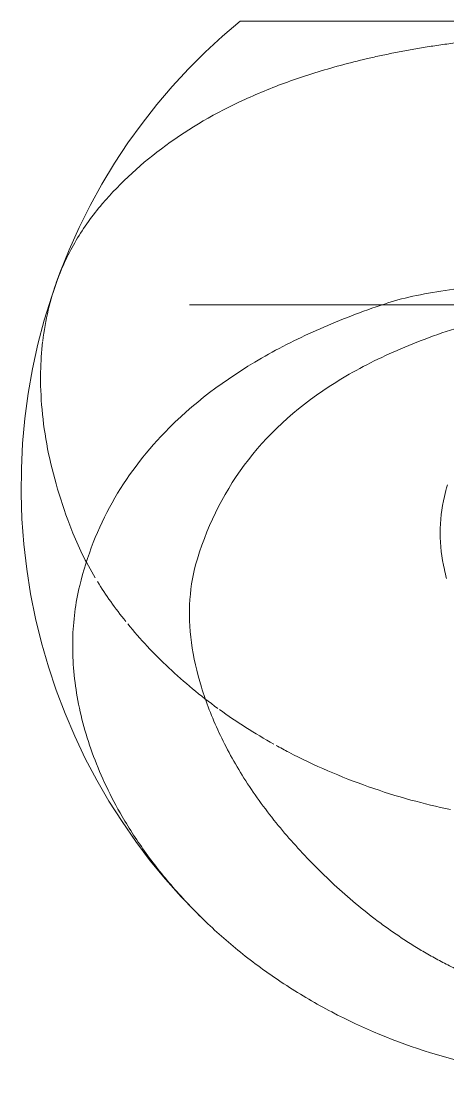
# Model space of a CAD drawing. Header units: millimetres. Extents: x -4000 to 187956, y -58990 to 162485.
# Drawn here: x 158588.2 to 158713.2, y 1588.5 to 1898.5 of the extents above; entities that cross this region are included whole.
import ezdxf

# ---------------------------------------------------------------- set-up
doc = ezdxf.new("R2010")
doc.units = ezdxf.units.MM
doc.layers.add('P-SANR-FIXT', color=6, linetype='Continuous', lineweight=9)

# ---------------------------------------------------------------- blocks, each defined once
blk = doc.blocks.new('C307 - C307-V895-FFS - TANG 1')
at = {"layer": 'P-SANR-FIXT', "color": 253}
for p, q in [((76.71, 83.09), (42.56, 83.09)), ((119.28, 83.09), (77.2, 83.09)), ((96.2, 83.09), (90.1, 83.09)), ((121.6, 83.09), (96.2, 83.09))]:
    blk.add_line(p, q, dxfattribs=at)
at = {"layer": 'P-SANR-FIXT', "color": 254}
for p, q in [((73.05, 83.09), (45.61, 83.09)), ((90.1, 83.09), (73.05, 83.09))]:
    blk.add_line(p, q, dxfattribs=at)
at = {"layer": 'P-SANR-FIXT', "color": 250, "flags": 128}
for points in [[(106.75, 0), (111.96, 4.44), (117.02, 9.11), (121.91, 14), (126.63, 19.11), (131.17, 24.44), (135.51, 29.97), (139.64, 35.7), (143.56, 41.62), (147.25, 47.73), (150.7, 54.01), (153.91, 60.45), (156.87, 67.05), (159.56, 73.78), (161.98, 80.64), (164.13, 87.62), (165.99, 94.7), (167.56, 101.87), (168.83, 109.11), (169.81, 116.41), (170.49, 123.75), (170.86, 131.12), (170.92, 138.5), (170.69, 145.88), (170.14, 153.23), (169.3, 160.55), (168.15, 167.82), (166.71, 175.02), (164.97, 182.14), (162.95, 189.17), (160.65, 196.08), (158.07, 202.87), (155.23, 209.53), (152.13, 216.04), (148.78, 222.39), (145.19, 228.58), (141.37, 234.58), (137.33, 240.4), (133.08, 246.02), (128.63, 251.43), (123.99, 256.64), (119.17, 261.63), (116.29, 264.42)], [(106.75, 0), (111.96, 4.44), (117.02, 9.11), (121.91, 14), (126.63, 19.11), (131.17, 24.44), (135.51, 29.97), (139.64, 35.7), (143.56, 41.62), (147.25, 47.73), (150.7, 54.01), (153.91, 60.45), (156.87, 67.05), (159.56, 73.78), (160.63, 76.71)]]:
    blk.add_lwpolyline(points, dxfattribs=at)
at = {"layer": 'P-SANR-FIXT', "color": 254}
for start, end in [(12.8571, 16.0236), (347.1429, 12.8571), (342.9374, 347.1429)]:
    blk.add_arc((0, 150), 48.14, start, end, dxfattribs=at)
at = {"layer": 'P-SANR-FIXT', "color": 250}
for points in [[(0, 309.96), (5.81, 309.96), (17.34, 309.39), (34.46, 306.83), (45.5, 304.02), (50.95, 302.34)], [(121.01, 182.09), (120.44, 186.39), (118.49, 195.12), (113.31, 208.47), (106, 221.88), (99.68, 230.6), (96.2, 234.93)], [(119.28, 157.53), (120.47, 161.4), (121.19, 165.38), (121.47, 169.48)], [(105.94, 0), (106.68, 0), (106.91, 0), (106.64, 0)], [(105.94, 0), (106.68, 0), (106.91, 0), (106.64, 0)]]:
    blk.add_open_spline(points, degree=3, dxfattribs=at)
for points, knots in [([(50.95, 302.34), (61.19, 299.14), (75.65, 293.16), (91.12, 284.07), (99.35, 278.47), (105.29, 274.01), (110.93, 269.35), (118, 262.96), (126.12, 254.5), (134.5, 243.97), (142.95, 230.92), (150.27, 215.45), (155.07, 197.95), (156.36, 181.06), (155.01, 170.51), (153.77, 165.4)], [-1, -1, -1, -1, -0.861111, -0.791667, -0.756944, -0.722222, -0.6875, -0.652778, -0.583333, -0.513889, -0.444444, -0.333333, -0.222222, -0.111111, 0, 0, 0, 0]), ([(96.2, 234.93), (92.96, 238.94), (85.96, 246.76), (76, 256.16), (68.32, 262.34), (63.73, 265.75), (60.17, 268.2), (56.51, 270.58), (52.74, 272.88), (48.87, 275.07), (44.89, 277.11), (40.79, 279.02), (36.59, 280.82), (32.28, 282.46), (27.89, 283.88), (23.41, 285.11), (17.29, 286.53), (9.53, 287.75), (0.02, 288.2), (-9.5, 287.76), (-17.27, 286.53), (-23.39, 285.11), (-27.89, 283.89), (-32.28, 282.46), (-36.58, 280.82), (-40.79, 279.02), (-44.89, 277.11), (-48.87, 275.07), (-52.74, 272.88), (-56.51, 270.58), (-60.78, 267.81), (-65.48, 264.51), (-70.52, 260.58), (-75.36, 256.56), (-79.96, 252.4), (-84.33, 248.13), (-89.91, 242.38), (-93.77, 237.94), (-96.2, 234.93)], [0, 0, 0, 0, 0.076923, 0.153846, 0.192308, 0.211538, 0.230769, 0.25, 0.269231, 0.288462, 0.307692, 0.326923, 0.346154, 0.365385, 0.384615, 0.403846, 0.423077, 0.461538, 0.5, 0.538462, 0.576923, 0.596154, 0.615385, 0.634615, 0.653846, 0.673077, 0.692308, 0.711538, 0.730769, 0.75, 0.769231, 0.798077, 0.826923, 0.855769, 0.884615, 0.913462, 0.942308, 1, 1, 1, 1]), ([(153.77, 165.4), (152.7, 161.05), (150.07, 152.66), (142.66, 137.08), (127.96, 117.62), (106.5, 101.36), (83.64, 89.89), (71.08, 85.09), (64.5, 82.9)], [-1, -1, -1, -1, -0.892857, -0.785714, -0.571429, -0.285714, -0.142857, 0, 0, 0, 0]), ([(42.56, 89.71), (49.43, 91.87), (62.35, 96.73), (84.84, 108.52), (106.16, 127.44), (115.97, 146.84), (119.28, 157.53)], [0, 0, 0, 0, 0.166667, 0.333333, 0.666667, 1, 1, 1, 1]), ([(164.6, 93.8), (163.85, 87.56), (161.4, 77.25), (155.14, 64.02), (150.05, 56.92), (147.16, 53.55)], [-0.4798588, -0.4798588, -0.4798588, -0.4798588, -0.2857143, -0.1428571, 0, 0, 0, 0]), ([(64.5, 82.9), (61.94, 82.05), (56.43, 80.55), (46.83, 78.83), (37.11, 77.74), (30.68, 77.31), (27.85, 77.17)], [-1, -1, -1, -1, -0.75, -0.5, -0.25, -0.0599705, -0.0599705, -0.0599705, -0.0599705]), ([(147.16, 53.55), (141.72, 47.21), (129.3, 35.81), (110.04, 24.61), (92.23, 17.39), (80.04, 13.58), (70.88, 11.27), (65.45, 10.06), (61.25, 9.2), (56.94, 8.4), (52.54, 7.63), (48.75, 7.05), (45.65, 6.61), (43.28, 6.3), (40.86, 6), (37.6, 5.62), (33.43, 5.17), (28.27, 4.69), (23.18, 4.33), (19.75, 4.15), (18.14, 4.07)], [-1, -1, -1, -1, -0.8, -0.6, -0.5, -0.4, -0.35, -0.325, -0.3, -0.275, -0.25, -0.225, -0.2125, -0.2, -0.1875, -0.175, -0.15, -0.125, -0.1, -0.07818, -0.07818, -0.07818, -0.07818]), ([(13.76, 0), (14.4, 0), (15.87, 0), (18.13, 0), (20.53, 0), (22.88, 0), (25.95, 0), (29.66, 0), (33.22, 0), (35.99, 0), (38.7, 0), (41.98, 0), (45.72, 0), (49.3, 0), (52.77, 0), (56.11, 0), (60.37, 0), (71.42, 0), (86.21, 0), (99.72, 0), (104.58, 0), (105.94, 0)], [-0.9346148, -0.9346148, -0.9346148, -0.9346148, -0.925, -0.9125, -0.9, -0.8875, -0.875, -0.85, -0.825, -0.8125, -0.8, -0.775, -0.75, -0.725, -0.7, -0.675, -0.65, -0.6, -0.4, -0.2, 0, 0, 0, 0]), ([(13.76, 0), (14.4, 0), (15.87, 0), (18.13, 0), (20.53, 0), (22.88, 0), (25.95, 0), (29.66, 0), (33.22, 0), (35.99, 0), (38.7, 0), (41.98, 0), (45.72, 0), (49.3, 0), (52.77, 0), (56.11, 0), (60.37, 0), (71.42, 0), (86.21, 0), (99.72, 0), (104.58, 0), (105.94, 0)], [-0.9346148, -0.9346148, -0.9346148, -0.9346148, -0.925, -0.9125, -0.9, -0.8875, -0.875, -0.85, -0.825, -0.8125, -0.8, -0.775, -0.75, -0.725, -0.7, -0.675, -0.65, -0.6, -0.4, -0.2, 0, 0, 0, 0])]:
    blk.add_open_spline(points, degree=3, knots=knots, dxfattribs=at)
at = {"layer": 'P-SANR-FIXT', "color": 253}
for points, knots in [([(45.17, 231.03), (49.06, 230.22), (57.18, 228.26), (73.34, 223.19), (86.43, 217.52), (95, 212.92), (96.23, 212.24)], [-0.8545041, -0.8545041, -0.8545041, -0.8545041, -0.7916667, -0.7222222, -0.5833333, -0.5597256, -0.5597256, -0.5597256, -0.5597256]), ([(156.09, 149.22), (159.29, 141.05), (163.99, 125.06), (165.64, 106.86), (164.96, 96.88), (164.63, 94)], [-1, -1, -1, -1, -0.7857143, -0.5714286, -0.4820038, -0.4820038, -0.4820038, -0.4820038])]:
    blk.add_open_spline(points, degree=3, knots=knots, dxfattribs=at)
for points in [[(96.88, 211.88), (102.48, 208.75), (107.8, 205.35), (112.81, 201.74)], [(113.28, 201.4), (118.43, 197.65), (128.03, 189.71), (136.09, 181.08), (139.7, 176.65)], [(121.47, 169.48), (121.74, 173.58), (121.58, 177.8), (121.01, 182.09)], [(140.29, 175.91), (143.37, 172.08), (146.14, 168.16), (148.57, 164.2)], [(149.24, 163.09), (151.98, 158.51), (154.26, 153.88), (156.09, 149.22)]]:
    blk.add_open_spline(points, degree=3, dxfattribs=at)
at = {"layer": 'P-SANR-FIXT', "color": 254}
blk.add_open_spline([(62.6, 0), (61.18, 0), (58.28, 0), (53.72, 0), (48.97, 0), (45.71, 0), (44.05, 0)], degree=3, dxfattribs=at)
blk.add_open_spline([(62.6, 0), (61.18, 0), (58.28, 0), (53.72, 0), (48.97, 0), (45.71, 0), (44.05, 0)], degree=3, dxfattribs=at)
for points, knots in [([(77.98, 0), (75.69, 0), (72.05, 0), (66.78, 0), (64.01, 0), (62.6, 0)], [-0.4444444, -0.4444444, -0.4444444, -0.4444444, -0.3888889, -0.3611111, -0.3333333, -0.3333333, -0.3333333, -0.3333333]), ([(77.98, 0), (75.69, 0), (72.05, 0), (66.78, 0), (64.01, 0), (62.6, 0)], [-0.4444444, -0.4444444, -0.4444444, -0.4444444, -0.3888889, -0.3611111, -0.3333333, -0.3333333, -0.3333333, -0.3333333]), ([(90.05, 0), (88.75, 0), (86.22, 0), (82.16, 0), (79.41, 0), (77.98, 0)], [-0.5555556, -0.5555556, -0.5555556, -0.5555556, -0.5138889, -0.4791667, -0.4444444, -0.4444444, -0.4444444, -0.4444444]), ([(90.05, 0), (88.75, 0), (86.22, 0), (82.16, 0), (79.41, 0), (77.98, 0)], [-0.5555556, -0.5555556, -0.5555556, -0.5555556, -0.5138889, -0.4791667, -0.4444444, -0.4444444, -0.4444444, -0.4444444]), ([(98.7, 0), (98.43, 0), (96.63, 0), (93.82, 0), (90.91, 0), (90.05, 0)], [-0.6653204, -0.6653204, -0.6653204, -0.6653204, -0.6527778, -0.5833333, -0.5555556, -0.5555556, -0.5555556, -0.5555556]), ([(98.7, 0), (98.43, 0), (96.63, 0), (93.82, 0), (90.91, 0), (90.05, 0)], [-0.6653204, -0.6653204, -0.6653204, -0.6653204, -0.6527778, -0.5833333, -0.5555556, -0.5555556, -0.5555556, -0.5555556]), ([(104.29, 0), (103.64, 0), (102.36, 0), (100.37, 0), (99.23, 0), (98.79, 0)], [-0.7777778, -0.7777778, -0.7777778, -0.7777778, -0.7222222, -0.6875, -0.6666667, -0.6666667, -0.6666667, -0.6666667]), ([(104.29, 0), (103.64, 0), (102.36, 0), (100.37, 0), (99.23, 0), (98.79, 0)], [-0.7777778, -0.7777778, -0.7777778, -0.7777778, -0.7222222, -0.6875, -0.6666667, -0.6666667, -0.6666667, -0.6666667]), ([(106.26, 0), (105.93, 0), (105.32, 0), (104.45, 0), (104.29, 0)], [-0.85570404, -0.85570404, -0.85570404, -0.85570404, -0.79166667, -0.77777778, -0.77777778, -0.77777778, -0.77777778]), ([(106.26, 0), (105.93, 0), (105.32, 0), (104.45, 0), (104.29, 0)], [-0.85570404, -0.85570404, -0.85570404, -0.85570404, -0.79166667, -0.77777778, -0.77777778, -0.77777778, -0.77777778])]:
    blk.add_open_spline(points, degree=3, knots=knots, dxfattribs=at)
blk = doc.blocks.new('C307 - C307-V948-FFS - TANG 1')
at = {"layer": 'P-SANR-FIXT', "color": 253}
for p, q in [((76.71, 83.09), (42.56, 83.09)), ((119.28, 83.09), (77.2, 83.09)), ((96.2, 83.09), (90.1, 83.09)), ((121.6, 83.09), (96.2, 83.09))]:
    blk.add_line(p, q, dxfattribs=at)
at = {"layer": 'P-SANR-FIXT', "color": 254}
for p, q in [((73.05, 83.09), (45.61, 83.09)), ((90.1, 83.09), (73.05, 83.09))]:
    blk.add_line(p, q, dxfattribs=at)
at = {"layer": 'P-SANR-FIXT', "color": 250, "flags": 128}
for points in [[(106.75, 0), (111.96, 4.44), (117.02, 9.11), (121.91, 14), (126.63, 19.11), (131.17, 24.44), (135.51, 29.97), (139.64, 35.7), (143.56, 41.62), (147.25, 47.73), (150.7, 54.01), (153.91, 60.45), (156.87, 67.05), (159.56, 73.78), (161.98, 80.64), (164.13, 87.62), (165.99, 94.7), (167.56, 101.87), (168.83, 109.11), (169.81, 116.41), (170.49, 123.75), (170.86, 131.12), (170.92, 138.5), (170.69, 145.88), (170.14, 153.23), (169.3, 160.55), (168.15, 167.82), (166.71, 175.02), (164.97, 182.14), (162.95, 189.17), (160.65, 196.08), (158.07, 202.87), (155.23, 209.53), (152.13, 216.04), (148.78, 222.39), (145.19, 228.58), (141.37, 234.58), (137.33, 240.4), (133.08, 246.02), (128.63, 251.43), (123.99, 256.64), (119.17, 261.63), (116.29, 264.42)], [(106.75, 0), (111.96, 4.44), (117.02, 9.11), (121.91, 14), (126.63, 19.11), (131.17, 24.44), (135.51, 29.97), (139.64, 35.7), (143.56, 41.62), (147.25, 47.73), (150.7, 54.01), (153.91, 60.45), (156.87, 67.05), (159.56, 73.78), (160.63, 76.71)]]:
    blk.add_lwpolyline(points, dxfattribs=at)
at = {"layer": 'P-SANR-FIXT', "color": 254}
for start, end in [(12.8571, 16.0236), (347.1429, 12.8571), (342.9374, 347.1429)]:
    blk.add_arc((0, 150), 48.14, start, end, dxfattribs=at)
at = {"layer": 'P-SANR-FIXT', "color": 250}
for points in [[(0, 309.96), (5.81, 309.96), (17.34, 309.39), (34.46, 306.83), (45.5, 304.02), (50.95, 302.34)], [(121.01, 182.09), (120.44, 186.39), (118.49, 195.12), (113.31, 208.47), (106, 221.88), (99.68, 230.6), (96.2, 234.93)], [(119.28, 157.53), (120.47, 161.4), (121.19, 165.38), (121.47, 169.48)], [(105.94, 0), (106.68, 0), (106.91, 0), (106.64, 0)], [(105.94, 0), (106.68, 0), (106.91, 0), (106.64, 0)]]:
    blk.add_open_spline(points, degree=3, dxfattribs=at)
for points, knots in [([(50.95, 302.34), (61.19, 299.14), (75.65, 293.16), (91.12, 284.07), (99.35, 278.47), (105.29, 274.01), (110.93, 269.35), (118, 262.96), (126.12, 254.5), (134.5, 243.97), (142.95, 230.92), (150.27, 215.45), (155.07, 197.95), (156.36, 181.06), (155.01, 170.51), (153.77, 165.4)], [-1, -1, -1, -1, -0.861111, -0.791667, -0.756944, -0.722222, -0.6875, -0.652778, -0.583333, -0.513889, -0.444444, -0.333333, -0.222222, -0.111111, 0, 0, 0, 0]), ([(96.2, 234.93), (92.96, 238.94), (85.96, 246.76), (76, 256.16), (68.32, 262.34), (63.73, 265.75), (60.17, 268.2), (56.51, 270.58), (52.74, 272.88), (48.87, 275.07), (44.89, 277.11), (40.79, 279.02), (36.59, 280.82), (32.28, 282.46), (27.89, 283.88), (23.41, 285.11), (17.29, 286.53), (9.53, 287.75), (0.02, 288.2), (-9.5, 287.76), (-17.27, 286.53), (-23.39, 285.11), (-27.89, 283.89), (-32.28, 282.46), (-36.58, 280.82), (-40.79, 279.02), (-44.89, 277.11), (-48.87, 275.07), (-52.74, 272.88), (-56.51, 270.58), (-60.78, 267.81), (-65.48, 264.51), (-70.52, 260.58), (-75.36, 256.56), (-79.96, 252.4), (-84.33, 248.13), (-89.91, 242.38), (-93.77, 237.94), (-96.2, 234.93)], [0, 0, 0, 0, 0.076923, 0.153846, 0.192308, 0.211538, 0.230769, 0.25, 0.269231, 0.288462, 0.307692, 0.326923, 0.346154, 0.365385, 0.384615, 0.403846, 0.423077, 0.461538, 0.5, 0.538462, 0.576923, 0.596154, 0.615385, 0.634615, 0.653846, 0.673077, 0.692308, 0.711538, 0.730769, 0.75, 0.769231, 0.798077, 0.826923, 0.855769, 0.884615, 0.913462, 0.942308, 1, 1, 1, 1]), ([(153.77, 165.4), (152.7, 161.05), (150.07, 152.66), (142.66, 137.08), (127.96, 117.62), (106.5, 101.36), (83.64, 89.89), (71.08, 85.09), (64.5, 82.9)], [-1, -1, -1, -1, -0.892857, -0.785714, -0.571429, -0.285714, -0.142857, 0, 0, 0, 0]), ([(42.56, 89.71), (49.43, 91.87), (62.35, 96.73), (84.84, 108.52), (106.16, 127.44), (115.97, 146.84), (119.28, 157.53)], [0, 0, 0, 0, 0.166667, 0.333333, 0.666667, 1, 1, 1, 1]), ([(164.6, 93.8), (163.85, 87.56), (161.4, 77.25), (155.14, 64.02), (150.05, 56.92), (147.16, 53.55)], [-0.4798588, -0.4798588, -0.4798588, -0.4798588, -0.2857143, -0.1428571, 0, 0, 0, 0]), ([(64.5, 82.9), (61.94, 82.05), (56.43, 80.55), (46.83, 78.83), (37.11, 77.74), (30.68, 77.31), (27.85, 77.17)], [-1, -1, -1, -1, -0.75, -0.5, -0.25, -0.0599705, -0.0599705, -0.0599705, -0.0599705]), ([(147.16, 53.55), (141.72, 47.21), (129.3, 35.81), (110.04, 24.61), (92.23, 17.39), (80.04, 13.58), (70.88, 11.27), (65.45, 10.06), (61.25, 9.2), (56.94, 8.4), (52.54, 7.63), (48.75, 7.05), (45.65, 6.61), (43.28, 6.3), (40.86, 6), (37.6, 5.62), (33.43, 5.17), (28.27, 4.69), (23.18, 4.33), (19.75, 4.15), (18.14, 4.07)], [-1, -1, -1, -1, -0.8, -0.6, -0.5, -0.4, -0.35, -0.325, -0.3, -0.275, -0.25, -0.225, -0.2125, -0.2, -0.1875, -0.175, -0.15, -0.125, -0.1, -0.07818, -0.07818, -0.07818, -0.07818]), ([(13.76, 0), (14.4, 0), (15.87, 0), (18.13, 0), (20.53, 0), (22.88, 0), (25.95, 0), (29.66, 0), (33.22, 0), (35.99, 0), (38.7, 0), (41.98, 0), (45.72, 0), (49.3, 0), (52.77, 0), (56.11, 0), (60.37, 0), (71.42, 0), (86.21, 0), (99.72, 0), (104.58, 0), (105.94, 0)], [-0.9346148, -0.9346148, -0.9346148, -0.9346148, -0.925, -0.9125, -0.9, -0.8875, -0.875, -0.85, -0.825, -0.8125, -0.8, -0.775, -0.75, -0.725, -0.7, -0.675, -0.65, -0.6, -0.4, -0.2, 0, 0, 0, 0]), ([(13.76, 0), (14.4, 0), (15.87, 0), (18.13, 0), (20.53, 0), (22.88, 0), (25.95, 0), (29.66, 0), (33.22, 0), (35.99, 0), (38.7, 0), (41.98, 0), (45.72, 0), (49.3, 0), (52.77, 0), (56.11, 0), (60.37, 0), (71.42, 0), (86.21, 0), (99.72, 0), (104.58, 0), (105.94, 0)], [-0.9346148, -0.9346148, -0.9346148, -0.9346148, -0.925, -0.9125, -0.9, -0.8875, -0.875, -0.85, -0.825, -0.8125, -0.8, -0.775, -0.75, -0.725, -0.7, -0.675, -0.65, -0.6, -0.4, -0.2, 0, 0, 0, 0])]:
    blk.add_open_spline(points, degree=3, knots=knots, dxfattribs=at)
at = {"layer": 'P-SANR-FIXT', "color": 253}
for points, knots in [([(45.17, 231.03), (49.06, 230.22), (57.18, 228.26), (73.34, 223.19), (86.43, 217.52), (95, 212.92), (96.23, 212.24)], [-0.8545041, -0.8545041, -0.8545041, -0.8545041, -0.7916667, -0.7222222, -0.5833333, -0.5597256, -0.5597256, -0.5597256, -0.5597256]), ([(156.09, 149.22), (159.29, 141.05), (163.99, 125.06), (165.64, 106.86), (164.96, 96.88), (164.63, 94)], [-1, -1, -1, -1, -0.7857143, -0.5714286, -0.4820038, -0.4820038, -0.4820038, -0.4820038])]:
    blk.add_open_spline(points, degree=3, knots=knots, dxfattribs=at)
for points in [[(96.88, 211.88), (102.48, 208.75), (107.8, 205.35), (112.81, 201.74)], [(113.28, 201.4), (118.43, 197.65), (128.03, 189.71), (136.09, 181.08), (139.7, 176.65)], [(121.47, 169.48), (121.74, 173.58), (121.58, 177.8), (121.01, 182.09)], [(140.29, 175.91), (143.37, 172.08), (146.14, 168.16), (148.57, 164.2)], [(149.24, 163.09), (151.98, 158.51), (154.26, 153.88), (156.09, 149.22)]]:
    blk.add_open_spline(points, degree=3, dxfattribs=at)
at = {"layer": 'P-SANR-FIXT', "color": 254}
blk.add_open_spline([(62.6, 0), (61.18, 0), (58.28, 0), (53.72, 0), (48.97, 0), (45.71, 0), (44.05, 0)], degree=3, dxfattribs=at)
blk.add_open_spline([(62.6, 0), (61.18, 0), (58.28, 0), (53.72, 0), (48.97, 0), (45.71, 0), (44.05, 0)], degree=3, dxfattribs=at)
for points, knots in [([(77.98, 0), (75.69, 0), (72.05, 0), (66.78, 0), (64.01, 0), (62.6, 0)], [-0.4444444, -0.4444444, -0.4444444, -0.4444444, -0.3888889, -0.3611111, -0.3333333, -0.3333333, -0.3333333, -0.3333333]), ([(77.98, 0), (75.69, 0), (72.05, 0), (66.78, 0), (64.01, 0), (62.6, 0)], [-0.4444444, -0.4444444, -0.4444444, -0.4444444, -0.3888889, -0.3611111, -0.3333333, -0.3333333, -0.3333333, -0.3333333]), ([(90.05, 0), (88.75, 0), (86.22, 0), (82.16, 0), (79.41, 0), (77.98, 0)], [-0.5555556, -0.5555556, -0.5555556, -0.5555556, -0.5138889, -0.4791667, -0.4444444, -0.4444444, -0.4444444, -0.4444444]), ([(90.05, 0), (88.75, 0), (86.22, 0), (82.16, 0), (79.41, 0), (77.98, 0)], [-0.5555556, -0.5555556, -0.5555556, -0.5555556, -0.5138889, -0.4791667, -0.4444444, -0.4444444, -0.4444444, -0.4444444]), ([(98.7, 0), (98.43, 0), (96.63, 0), (93.82, 0), (90.91, 0), (90.05, 0)], [-0.6653204, -0.6653204, -0.6653204, -0.6653204, -0.6527778, -0.5833333, -0.5555556, -0.5555556, -0.5555556, -0.5555556]), ([(98.7, 0), (98.43, 0), (96.63, 0), (93.82, 0), (90.91, 0), (90.05, 0)], [-0.6653204, -0.6653204, -0.6653204, -0.6653204, -0.6527778, -0.5833333, -0.5555556, -0.5555556, -0.5555556, -0.5555556]), ([(104.29, 0), (103.64, 0), (102.36, 0), (100.37, 0), (99.23, 0), (98.79, 0)], [-0.7777778, -0.7777778, -0.7777778, -0.7777778, -0.7222222, -0.6875, -0.6666667, -0.6666667, -0.6666667, -0.6666667]), ([(104.29, 0), (103.64, 0), (102.36, 0), (100.37, 0), (99.23, 0), (98.79, 0)], [-0.7777778, -0.7777778, -0.7777778, -0.7777778, -0.7222222, -0.6875, -0.6666667, -0.6666667, -0.6666667, -0.6666667]), ([(106.26, 0), (105.93, 0), (105.32, 0), (104.45, 0), (104.29, 0)], [-0.85570404, -0.85570404, -0.85570404, -0.85570404, -0.79166667, -0.77777778, -0.77777778, -0.77777778, -0.77777778]), ([(106.26, 0), (105.93, 0), (105.32, 0), (104.45, 0), (104.29, 0)], [-0.85570404, -0.85570404, -0.85570404, -0.85570404, -0.79166667, -0.77777778, -0.77777778, -0.77777778, -0.77777778])]:
    blk.add_open_spline(points, degree=3, knots=knots, dxfattribs=at)
blk = doc.blocks.new('CMF2_NHAXUONG_A_rvt-1-FFS - TANG 1')
at = {"layer": 'P-SANR-FIXT', "color": 250, "lineweight": 9, "rotation": 180}
for name in ['C307 - C307-V895-FFS - TANG 1', 'C307 - C307-V948-FFS - TANG 1']:
    blk.add_blockref(name, (158759.14, 1898.5), dxfattribs=at)

msp = doc.modelspace()

# ---------------------------------------------------------------- block references
at = {"lineweight": 5}
msp.add_blockref('CMF2_NHAXUONG_A_rvt-1-FFS - TANG 1', (0, 0), dxfattribs=at)

doc.saveas('drawing.dxf')
